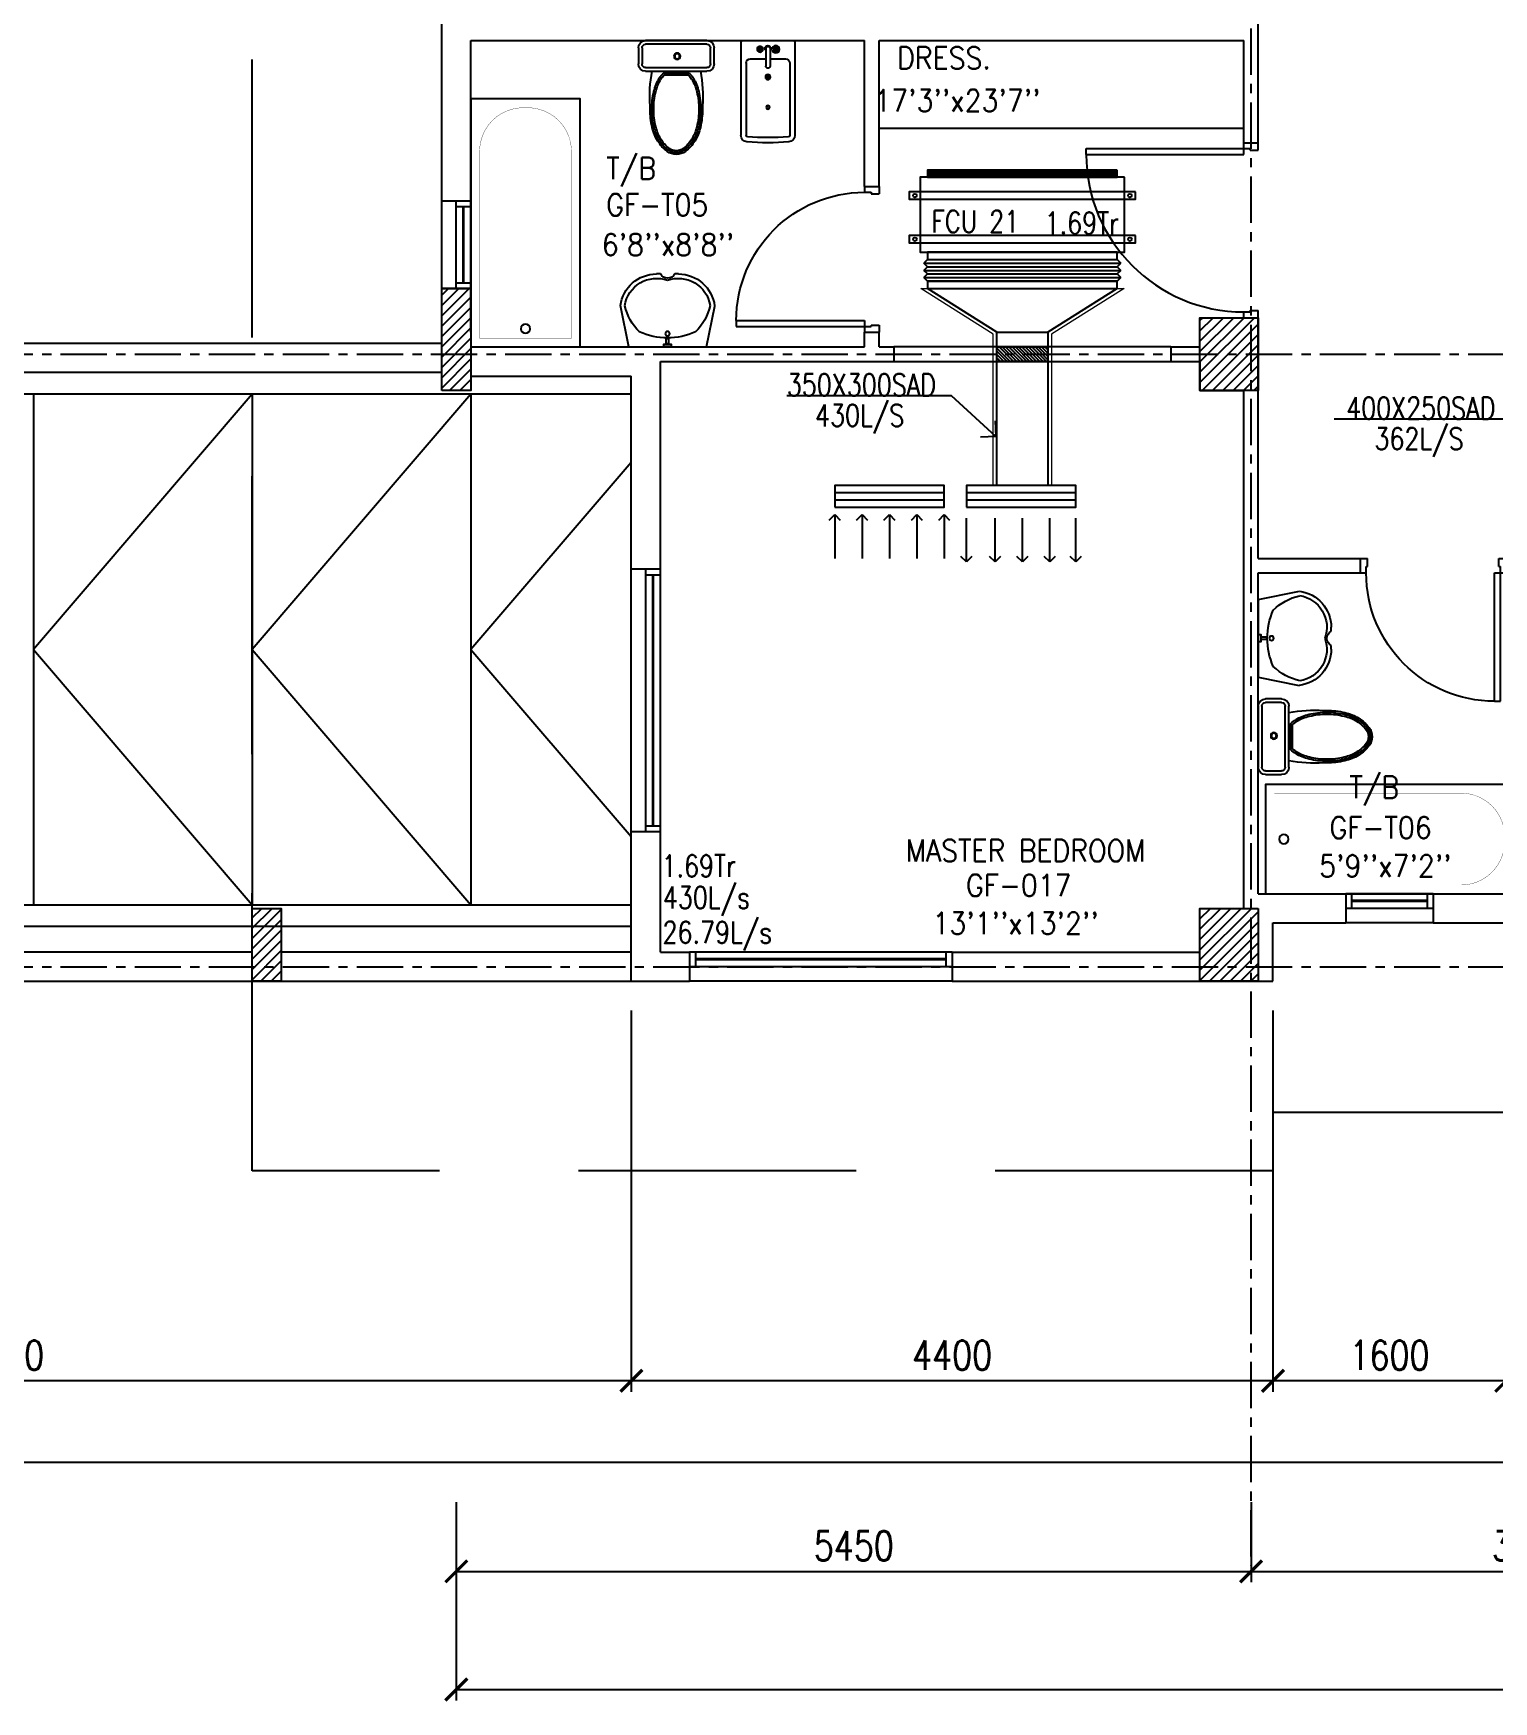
# Model space of a CAD drawing. Header units: millimetres. Extents: x -1288794 to 2153086, y -2701644 to -1335282.
# Drawn here: x 964963 to 974976, y -1514208 to -1502769 of the extents above; entities that cross this region are included whole.
import ezdxf

# ---------------------------------------------------------------- set-up
doc = ezdxf.new("R2010")
doc.units = ezdxf.units.MM
doc.header["$LTSCALE"] = 100
doc.header["$PDMODE"] = 34
doc.linetypes.add('CENTER', pattern=[50.8, 31.75, -6.35, 6.35, -6.35])
doc.linetypes.add('DASHED2', pattern=[9.525, 6.35, -3.175])
for name, color, linetype in [('A-ANNO-DIMS', 1, 'Continuous'), ('A-ANNO-TEXT', 8, 'Continuous'), ('A-AREA', 8, 'CENTER'), ('A-DOOR', 4, 'Continuous'), ('A-FLOR-OVHD', 4, 'DASHED2'), ('A-FLOR-PFIX', 8, 'Continuous'), ('A-FLOR-SPCL', 8, 'Continuous'), ('A-GLAZ', 5, 'Continuous'), ('A-GRID', 253, 'CENTER'), ('A-WALL-FULL', 8, 'Continuous'), ('AC-FD', 1, 'Continuous'), ('AC-SAD', 3, 'Continuous'), ('AC-SAD TEXT', 3, 'Continuous'), ('FCU-AC', 160, 'Continuous'), ('HATCH', 251, 'Continuous'), ('L-WALK', 8, 'Continuous'), ('RETURN GRILL RIGHT', 1, 'Continuous'), ('S-COL- HACT.', 9, 'Continuous'), ('S-COL.', 8, 'Continuous'), ('SUPPLY GRILL RIGHT', 3, 'Continuous')]:
    doc.layers.add(name, color=color, linetype=linetype)
doc.layers.add('INSULATION', color=1, linetype='Continuous', lineweight=5)
doc.styles.add('ROMANS', font='romans.shx', dxfattribs={"width": 0.8})
doc.styles.add('SIMPLEX', font='simplex.shx', dxfattribs={"width": 0.8})
doc.dimstyles.new('100 of DIM2', dxfattribs={"dimscale": 0, "dimtxt": 200, "dimasz": 150, "dimexe": 75, "dimexo": 200, "dimgap": 75, "dimtad": 1, "dimdec": 0, "dimrnd": 5, "dimzin": 0, "dimdsep": 46, "dimtxsty": 'ROMANS', "dimblk": 'ARCHTICK', "dimcen": 100, "dimclrd": 94, "dimclre": 94, "dimclrt": 2, "dimadec": 0, "dimazin": 0, "dimtfac": 1, "dimtdec": 0, "dimtofl": 0, "dimtmove": 2, "dimatfit": 3, "dimldrblk": 'OPEN90', "dimfxl": 75, "dimtolj": 1, "dimtzin": 0, "dimarcsym": 0})
pattern_1 = [(45, (2089817.725, -1109556.65), (-35.355339, 35.355339), [])]

# ---------------------------------------------------------------- blocks, each defined once
blk = doc.blocks.new('BIDET-1')
for p, q in [((175, 0), (-175, 0)), ((-185, -10), (-185, -649)), ((-39, -59), (-69, -59)), ((-54, -44), (-54, -74)), ((-15, -54), (-15, -174)), ((15, -54), (15, -174)), ((39, -59), (69, -59)), ((54, -44), (54, -74)), ((185, -10), (185, -649)), ((-150, -155), (-150, -649)), ((-15, -125), (-120, -125)), ((120, -125), (15, -125)), ((150, -155), (150, -649)), ((12, -250), (-12, -250)), ((-9, -259), (9, -241)), ((-9, -241), (9, -259)), ((0, -238), (0, -262))]:
    blk.add_line(p, q)
for centre, radius in [((-54, -59), 25), ((-54, -59), 20), ((-54, -59), 15.2), ((-54, -59), 10.2), ((54, -59), 20), ((54, -59), 15.2), ((54, -59), 10.2), ((0, -250), 17.5), ((0, -250), 12.5), ((0, -457), 12.5), ((0, -457), 10)]:
    blk.add_circle(centre, radius)
for centre, radius, start, end in [((-175, -10), 10, 90, 180), ((175, -10), 10, 0, 90), ((0, -54), 20, 318.5904, 221.4096), ((0, -54), 15, 0, 180), ((-120, -155), 30, 90, 180), ((0, -174), 15, 180, 0), ((120, -155), 30, 0, 90), ((-140, -649), 45, 180, 265.2062), ((-140, -649), 10, 180, 265.2062), ((0, 1020), 1685, 265.2062, 274.7938), ((140, -649), 10, 274.7938, 0), ((140, -649), 45, 274.7938, 0), ((0, 1020), 1720, 265.2062, 274.7938)]:
    blk.add_arc(centre, radius, start, end)
blk = doc.blocks.new('D-100-R1')
for p, q in [((-80, 980), (-80, 100)), ((-80, 980), (-40, 980)), ((-40, 980), (-40, 55)), ((-1000, 100), (-1000, 0)), ((-1000, 100), (-960, 100)), ((-960, 100), (-960, 55)), ((-960, 55), (-950, 55)), ((-950, 55), (-950, 0)), ((-80, 100), (0, 100)), ((-50, 55), (-50, 0)), ((-50, 55), (-40, 55)), ((-50, 0), (0, 0)), ((0, 100), (0, 0)), ((-1000, 0), (-950, 0))]:
    blk.add_line(p, q)
at = {"linetype": 'Continuous'}
blk.add_arc((-80, 100), 880, 90, 180, dxfattribs=at)
blk = doc.blocks.new('D-120-R1')
for p, q in [((-80, 1180), (-40, 1180)), ((-80, 1180), (-80, 100)), ((-40, 1180), (-40, 55)), ((-1200, 100), (-1160, 100)), ((-1200, 100), (-1200, 0)), ((-1160, 100), (-1160, 55)), ((-1160, 55), (-1150, 55)), ((-1150, 55), (-1150, 0)), ((-80, 100), (0, 100)), ((-50, 55), (-40, 55)), ((-50, 55), (-50, 0)), ((-50, 0), (0, 0)), ((0, 100), (0, 0)), ((-1200, 0), (-1150, 0))]:
    blk.add_line(p, q)
at = {"linetype": 'Continuous'}
blk.add_arc((-80, 100), 1080, 90, 180, dxfattribs=at)
blk = doc.blocks.new('WC-1')
for p, q in [((-210, 0), (210, 0)), ((-260, -160), (-260, -50)), ((-235, -160), (-235, -50)), ((-210, -25), (210, -25)), ((235, -50), (235, -160)), ((260, -50), (260, -160)), ((210, -185), (-210, -185)), ((210, -210), (-210, -210)), ((91, -223), (-91, -223)), ((86, -235), (-86, -235))]:
    blk.add_line(p, q)
for radius in [22.1, 17.1]:
    blk.add_circle((-6, -107), radius)
for centre, radius, start, end in [((-210, -50), 50, 90, 180), ((-210, -50), 25, 90, 180), ((210, -50), 50, 360, 90), ((210, -50), 25, 360, 90), ((-210, -160), 50, 180, 270), ((-210, -160), 25, 180, 270), ((722, -383), 904, 168.9529, 184.0632), ((69, -365), 214, 138.4152, 149.8586), ((-69, -365), 214, 30.1414, 41.5848), ((210, -160), 25, 270, 360), ((210, -160), 50, 270, 360), ((178, -428), 341, 149.8586, 166.4766), ((178, -428), 328, 149.8586, 166.4766), ((69, -365), 201, 139.9943, 149.8586), ((-69, -365), 201, 30.1414, 40.0057), ((-178, -428), 328, 13.5234, 30.1414), ((-178, -428), 341, 13.5234, 30.1414), ((352, -470), 532, 177.5541, 180), ((352, -470), 520, 166.4766, 180), ((352, -470), 507, 166.4766, 180), ((-352, -470), 507, 360, 13.5234), ((-352, -470), 520, 360, 13.5234), ((-352, -470), 532, 360, 2.4459), ((352, -470), 532, 180, 193.5234), ((352, -470), 520, 180, 193.5234), ((352, -470), 507, 180, 193.5234), ((-352, -470), 507, 346.4766, 360), ((-352, -470), 520, 346.4766, 360), ((-352, -470), 532, 346.4766, 360), ((178, -512), 353, 193.5234, 210.1414), ((178, -512), 341, 193.5234, 210.1414), ((178, -512), 328, 193.5234, 210.1414), ((69, -575), 214, 210.1414, 234.4972), ((69, -575), 201, 210.1414, 234.4972), ((-69, -575), 201, 305.5028, 329.8586), ((-69, -575), 214, 305.5028, 329.8586), ((-178, -512), 328, 329.8586, 346.4766), ((-178, -512), 341, 329.8586, 346.4766), ((-178, -512), 353, 329.8586, 346.4766), ((69, -575), 226, 210.1414, 234.4972), ((0, -672), 108, 234.4972, 270), ((0, -672), 95.9, 234.4972, 270), ((0, -672), 83.4, 234.4972, 270), ((0, -672), 83.4, 270, 305.5028), ((0, -672), 95.9, 270, 305.5028), ((0, -672), 108, 270, 305.5028), ((-69, -575), 226, 305.5028, 329.8586)]:
    blk.add_arc(centre, radius, start, end)
at = {"linetype": 'Continuous', "ltscale": 50}
blk.add_arc((-722, -383), 904, 355.9368, 11.0471, dxfattribs=at)
blk = doc.blocks.new('LAV-4')
for p, q in [((-266, 0), (-322, -283)), ((-266, 0), (268, 0)), ((268, 0), (324, -280)), ((-48, -500), (-75, -500)), ((75, -500), (50, -500))]:
    blk.add_line(p, q)
for points in [[(-25, 0), (-25, -18), (25, -18), (25, 0)], [(-9, -20), (-9, -57), (8, -57), (8, -20)]]:
    blk.add_lwpolyline(points, close=True)
blk.add_circle((0, -91), 15.4)
for centre, radius, start, end in [((74, -366), 375, 135.3333, 167.1432), ((0, -539), 477, 66.1261, 113.874), ((-74, -366), 375, 12.5199, 44.6667), ((-75, -250), 250, 187.6784, 270), ((-75, -250), 220, 188.5814, 289.9523), ((75, -250), 220, 250.0878, 350.8515), ((75, -250), 250, 270, 353.0121), ((1, -527), 55.9, 28.7827, 151.2173), ((50, -499), 0, 238.1883, 0)]:
    blk.add_arc(centre, radius, start, end)
blk = doc.blocks.new('BT-2')
blk.add_lwpolyline([(0, 750), (1700, 750), (1700, 0), (0, 0)], close=True)
at = {"const_width": 2}
blk.add_lwpolyline([(60, 690), (1340, 690, -0.414214), (1640, 390), (1640, 360, -0.414214), (1340, 60), (60, 60)], format="xyb", close=True, dxfattribs=at)
blk.add_circle((125, 375), 31.9)
blk = doc.blocks.new('W-180')
for p, q in [((1800, 100), (0, 100)), ((1800, 0), (0, 0)), ((40, 0), (40, 100)), ((1760, 100), (1760, 0))]:
    blk.add_line(p, q)
at = {"linetype": 'Continuous'}
for p, q in [((1760, 53), (40, 53)), ((1760, 47), (40, 47))]:
    blk.add_line(p, q, dxfattribs=at)
blk = doc.blocks.new('W-60')
for p, q in [((600, 100), (0, 100)), ((600, 0), (0, 0)), ((40, 0), (40, 100)), ((560, 100), (560, 0))]:
    blk.add_line(p, q)
at = {"linetype": 'Continuous'}
for p, q in [((560, 53), (40, 53)), ((560, 47), (40, 47))]:
    blk.add_line(p, q, dxfattribs=at)
blk = doc.blocks.new('_ArchTick')
at = {"color": 0, "linetype": 'ByBlock', "const_width": 0.15}
blk.add_lwpolyline([(-0.5, -0.5), (0.5, 0.5)], dxfattribs=at)
blk = doc.blocks.new('*D587')
at = {"layer": 'A-ANNO-DIMS', "color": 94, "lineweight": -2, "ltscale": 3, "transparency": 16777216}
for p, q in [((967863, -1512840), (967863, -1513390)), ((973313, -1512840), (973313, -1513390)), ((967863, -1513315), (973313, -1513315))]:
    blk.add_line(p, q, dxfattribs=at)
at = {"layer": 'Defpoints', "color": 0, "ltscale": 3, "transparency": 16777216}
for p in [(967863, -1512640), (973313, -1512640), (973313, -1513315)]:
    blk.add_point(p, dxfattribs=at)
at = {"layer": 'A-ANNO-DIMS', "color": 94, "lineweight": -2, "ltscale": 3, "transparency": 16777216, "xscale": 150, "yscale": 150, "zscale": 150, "rotation": 180}
blk.add_blockref('_ArchTick', (967863, -1513315), dxfattribs=at)
at = {"layer": 'A-ANNO-DIMS', "color": 94, "lineweight": -2, "ltscale": 3, "transparency": 16777216, "xscale": 150, "yscale": 150, "zscale": 150}
blk.add_blockref('_ArchTick', (973313, -1513315), dxfattribs=at)
at = {"layer": 'A-ANNO-DIMS', "color": 2, "ltscale": 3, "transparency": 16777216, "insert": (970588, -1513140), "char_height": 200, "attachment_point": 5, "style": 'ROMANS'}
blk.add_mtext('\\A1;5450', dxfattribs=at)
blk = doc.blocks.new('_Open90')
at = {"color": 0, "linetype": 'ByBlock', "lineweight": -2}
for p, q in [((0, 0), (-1, 0)), ((-0.5, 0.5), (0, 0)), ((0, 0), (-0.5, -0.5))]:
    blk.add_line(p, q, dxfattribs=at)
blk = doc.blocks.new('*D588')
at = {"layer": 'A-ANNO-DIMS', "color": 94, "lineweight": -2, "ltscale": 3, "transparency": 16777216}
for p, q in [((973313, -1512840), (973313, -1513390)), ((977163, -1513115), (977163, -1513240)), ((973313, -1513315), (977163, -1513315))]:
    blk.add_line(p, q, dxfattribs=at)
at = {"layer": 'Defpoints', "color": 0, "ltscale": 3, "transparency": 16777216}
for p in [(973313, -1512640), (977163, -1513315), (977163, -1513315)]:
    blk.add_point(p, dxfattribs=at)
at = {"layer": 'A-ANNO-DIMS', "color": 94, "lineweight": -2, "ltscale": 3, "transparency": 16777216, "xscale": 150, "yscale": 150, "zscale": 150, "rotation": 180}
blk.add_blockref('_ArchTick', (973313, -1513315), dxfattribs=at)
at = {"layer": 'A-ANNO-DIMS', "color": 94, "lineweight": -2, "ltscale": 3, "transparency": 16777216, "xscale": 150, "yscale": 150, "zscale": 150}
blk.add_blockref('_ArchTick', (977163, -1513315), dxfattribs=at)
at = {"layer": 'A-ANNO-DIMS', "color": 2, "ltscale": 3, "transparency": 16777216, "insert": (975238, -1513140), "char_height": 200, "attachment_point": 5, "style": 'ROMANS'}
blk.add_mtext('\\A1;3850', dxfattribs=at)
blk = doc.blocks.new('*D592')
at = {"layer": 'A-ANNO-DIMS', "color": 94, "lineweight": -2, "ltscale": 3, "transparency": 16777216}
for p, q in [((967863, -1512975), (967863, -1514200)), ((993363, -1512975), (993363, -1514200)), ((967863, -1514125), (993363, -1514125))]:
    blk.add_line(p, q, dxfattribs=at)
at = {"layer": 'Defpoints', "color": 0, "ltscale": 3, "transparency": 16777216}
for p in [(967863, -1512775), (993363, -1512775), (993363, -1514125)]:
    blk.add_point(p, dxfattribs=at)
at = {"layer": 'A-ANNO-DIMS', "color": 94, "lineweight": -2, "ltscale": 3, "transparency": 16777216, "xscale": 150, "yscale": 150, "zscale": 150, "rotation": 180}
blk.add_blockref('_ArchTick', (967863, -1514125), dxfattribs=at)
at = {"layer": 'A-ANNO-DIMS', "color": 94, "lineweight": -2, "ltscale": 3, "transparency": 16777216, "xscale": 150, "yscale": 150, "zscale": 150}
blk.add_blockref('_ArchTick', (993363, -1514125), dxfattribs=at)
at = {"layer": 'A-ANNO-DIMS', "color": 2, "ltscale": 3, "transparency": 16777216, "insert": (980613, -1513950), "char_height": 200, "attachment_point": 5, "style": 'ROMANS'}
blk.add_mtext('\\A1;25500', dxfattribs=at)
blk = doc.blocks.new('*D596')
at = {"layer": 'A-ANNO-DIMS', "color": 94, "linetype": 'Continuous', "lineweight": -2, "ltscale": 3, "transparency": 16777216}
for p, q in [((973463, -1509469), (973463, -1512083)), ((975063, -1509469), (975063, -1512083)), ((975063, -1512008), (973463, -1512008))]:
    blk.add_line(p, q, dxfattribs=at)
at = {"layer": 'Defpoints', "color": 0, "linetype": 'Continuous', "ltscale": 3, "transparency": 16777216}
for p in [(973463, -1509269), (975063, -1509269), (973463, -1512008)]:
    blk.add_point(p, dxfattribs=at)
at = {"layer": 'A-ANNO-DIMS', "color": 94, "linetype": 'Continuous', "lineweight": -2, "ltscale": 3, "transparency": 16777216, "xscale": 150, "yscale": 150, "zscale": 150, "rotation": 180}
blk.add_blockref('_ArchTick', (973463, -1512008), dxfattribs=at)
at = {"layer": 'A-ANNO-DIMS', "color": 94, "linetype": 'Continuous', "lineweight": -2, "ltscale": 3, "transparency": 16777216, "xscale": 150, "yscale": 150, "zscale": 150}
blk.add_blockref('_ArchTick', (975063, -1512008), dxfattribs=at)
at = {"layer": 'A-ANNO-DIMS', "color": 2, "linetype": 'Continuous', "ltscale": 3, "transparency": 16777216, "insert": (974263, -1511833), "char_height": 200, "attachment_point": 5, "style": 'ROMANS'}
blk.add_mtext('\\A1;1600', dxfattribs=at)
blk = doc.blocks.new('*D597')
at = {"layer": 'A-ANNO-DIMS', "color": 94, "linetype": 'Continuous', "lineweight": -2, "ltscale": 3, "transparency": 16777216}
for p, q in [((969063, -1509469), (969063, -1512083)), ((973463, -1509469), (973463, -1512083)), ((973463, -1512008), (969063, -1512008))]:
    blk.add_line(p, q, dxfattribs=at)
at = {"layer": 'Defpoints', "color": 0, "linetype": 'Continuous', "ltscale": 3, "transparency": 16777216}
for p in [(969063, -1509269), (973463, -1509269), (969063, -1512008)]:
    blk.add_point(p, dxfattribs=at)
at = {"layer": 'A-ANNO-DIMS', "color": 94, "linetype": 'Continuous', "lineweight": -2, "ltscale": 3, "transparency": 16777216, "xscale": 150, "yscale": 150, "zscale": 150, "rotation": 180}
blk.add_blockref('_ArchTick', (969063, -1512008), dxfattribs=at)
at = {"layer": 'A-ANNO-DIMS', "color": 94, "linetype": 'Continuous', "lineweight": -2, "ltscale": 3, "transparency": 16777216, "xscale": 150, "yscale": 150, "zscale": 150}
blk.add_blockref('_ArchTick', (973463, -1512008), dxfattribs=at)
at = {"layer": 'A-ANNO-DIMS', "color": 2, "linetype": 'Continuous', "ltscale": 3, "transparency": 16777216, "insert": (971263, -1511833), "char_height": 200, "attachment_point": 5, "style": 'ROMANS'}
blk.add_mtext('\\A1;4400', dxfattribs=at)
blk = doc.blocks.new('*D598')
at = {"layer": 'A-ANNO-DIMS', "color": 94, "linetype": 'Continuous', "lineweight": -2, "ltscale": 3, "transparency": 16777216}
for p, q in [((960463, -1509469), (960463, -1512083)), ((969063, -1509469), (969063, -1512083)), ((969063, -1512008), (960463, -1512008))]:
    blk.add_line(p, q, dxfattribs=at)
at = {"layer": 'Defpoints', "color": 0, "linetype": 'Continuous', "ltscale": 3, "transparency": 16777216}
for p in [(960463, -1509269), (969063, -1509269), (960463, -1512008)]:
    blk.add_point(p, dxfattribs=at)
at = {"layer": 'A-ANNO-DIMS', "color": 94, "linetype": 'Continuous', "lineweight": -2, "ltscale": 3, "transparency": 16777216, "xscale": 150, "yscale": 150, "zscale": 150, "rotation": 180}
blk.add_blockref('_ArchTick', (960463, -1512008), dxfattribs=at)
at = {"layer": 'A-ANNO-DIMS', "color": 94, "linetype": 'Continuous', "lineweight": -2, "ltscale": 3, "transparency": 16777216, "xscale": 150, "yscale": 150, "zscale": 150}
blk.add_blockref('_ArchTick', (969063, -1512008), dxfattribs=at)
at = {"layer": 'A-ANNO-DIMS', "color": 2, "linetype": 'Continuous', "ltscale": 3, "transparency": 16777216, "insert": (964763, -1511833), "char_height": 200, "attachment_point": 5, "style": 'ROMANS'}
blk.add_mtext('\\A1;8600', dxfattribs=at)
blk = doc.blocks.new('fcu 2 tr')
h = blk.add_hatch()
h.set_pattern_fill('NET', color=3)
h.paths.add_polyline_path([(80954, -1588493), (79654, -1588493), (79654, -1588543), (80954, -1588543)])
at = {"layer": 'FCU-AC'}
for p, q in [((79654, -1587780), (79629, -1587805)), ((80979, -1587805), (79629, -1587805)), ((79654, -1587830), (79629, -1587805)), ((79654, -1587830), (79629, -1587855)), ((80954, -1587780), (79654, -1587780)), ((80954, -1587830), (79654, -1587830)), ((80954, -1587830), (79654, -1587830)), ((80954, -1587780), (80979, -1587805)), ((80954, -1587830), (80979, -1587805)), ((80954, -1587830), (80979, -1587855)), ((80979, -1587855), (79629, -1587855)), ((79654, -1587880), (79629, -1587855)), ((79654, -1587880), (79629, -1587905)), ((80979, -1587905), (79629, -1587905)), ((79654, -1587930), (79629, -1587905)), ((80954, -1587880), (79654, -1587880)), ((80954, -1587880), (79654, -1587880)), ((80954, -1587880), (80979, -1587855)), ((80954, -1587880), (80979, -1587905)), ((80954, -1587930), (80979, -1587905))]:
    blk.add_line(p, q, dxfattribs=at)
at = {"layer": 'FCU-AC', "color": 1}
for p, q in [((80954, -1587730), (79654, -1587730)), ((79654, -1587730), (79654, -1587780)), ((79654, -1587780), (80954, -1587780)), ((80954, -1587780), (80954, -1587730)), ((80954, -1587930), (79654, -1587930)), ((79654, -1587930), (79654, -1587980)), ((80954, -1587980), (80954, -1587930)), ((79654, -1587980), (80954, -1587980))]:
    blk.add_line(p, q, dxfattribs=at)
at = {"layer": 'FCU-AC', "color": 6}
for points in [[(79529, -1588093), (81079, -1588093), (81079, -1588043), (79529, -1588043)], [(79529, -1588393), (81079, -1588393), (81079, -1588343), (79529, -1588343)]]:
    blk.add_lwpolyline(points, close=True, dxfattribs=at)
at = {"layer": 'FCU-AC'}
blk.add_lwpolyline([(79604, -1588493), (81004, -1588493), (81004, -1587980), (79604, -1587980)], close=True, dxfattribs=at)
at = {"layer": 'FCU-AC', "color": 3}
blk.add_lwpolyline([(79654, -1588543), (80954, -1588543), (80954, -1588493), (79654, -1588493)], close=True, dxfattribs=at)
at = {"layer": 'FCU-AC', "color": 6}
for centre in [(79566, -1588068), (81041, -1588068), (79566, -1588368), (81041, -1588368)]:
    blk.add_circle(centre, 12.5, dxfattribs=at)
blk = doc.blocks.new('SUPPLY GRILL RIGHT')
at = {"layer": 'SUPPLY GRILL RIGHT'}
for p, q in [((375, 25), (-375, 25)), ((375, -25), (375, 25)), ((375, -25), (-375, -25)), ((375, -75), (375, -25))]:
    blk.add_line(p, q, dxfattribs=at)
blk.add_lwpolyline([(-375, -75), (375, -75), (375, 75), (-375, 75)], close=True, dxfattribs=at)
for points in [[(-375, -450), (-375, -150)], [(-178.5, -450), (-178.5, -150)], [(9, -450), (9, -150)], [(196.5, -450), (196.5, -150)], [(375, -450), (375, -150)]]:
    blk.add_leader(points, dimstyle='100 of DIM2', override={"dimscale": 1, "dimasz": 75, "dimtad": 0, "dimclrd": 0, "dimfxl": 0.2}, dxfattribs=at)
blk = doc.blocks.new('RETURN GRILL RIGHT')
at = {"layer": 'RETURN GRILL RIGHT'}
for p, q in [((375, 25), (-375, 25)), ((375, -25), (-375, -25))]:
    blk.add_line(p, q, dxfattribs=at)
blk.add_lwpolyline([(-375, -75), (375, -75), (375, 75), (-375, 75)], close=True, dxfattribs=at)
for points in [[(-375, -125), (-375, -425)], [(-187.5, -125), (-187.5, -425)], [(0, -125), (0, -425)], [(187.5, -125), (187.5, -425)], [(375, -125), (375, -425)]]:
    blk.add_leader(points, dimstyle='100 of DIM2', override={"dimscale": 1, "dimasz": 75, "dimtad": 0, "dimclrd": 0, "dimfxl": 0.2}, dxfattribs=at)

msp = doc.modelspace()

# ---------------------------------------------------------------- hatches: boundary and pattern name
at = {"layer": 'AC-FD', "linetype": 'ByBlock'}
h = msp.add_hatch(dxfattribs=at)
h.set_pattern_fill('ANSI31', color=256, scale=5, angle=90, style=0)
h.set_pattern_definition([(135, (-619865.198, -1566958.634), (-11.22532015, -11.22532015), [])])
h.paths.add_polyline_path([(971919.9, -1505018.7), (971919.9, -1504918.7), (971569.9, -1504918.6), (971569.9, -1505018.6)])
at = {"layer": 'S-COL- HACT.', "linetype": 'Continuous', "ltscale": 3}
h = msp.add_hatch(dxfattribs=at)
h.set_pattern_fill('ANSI31', color=256, scale=400, style=0)
h.set_pattern_definition(pattern_1)
h.paths.add_polyline_path([(967762.5, -1505218.6), (967762.5, -1504518.6), (967962.5, -1504518.6), (967962.5, -1505218.6)])
h = msp.add_hatch(dxfattribs=at)
h.set_pattern_fill('ANSI31', color=256, scale=400, style=0)
h.set_pattern_definition(pattern_1)
h.paths.add_polyline_path([(973362.5, -1504718.6), (973362.5, -1505218.6), (972962.5, -1505218.6), (972962.5, -1504718.6)])
h = msp.add_hatch(dxfattribs=at)
h.set_pattern_fill('ANSI31', color=256, scale=400, style=0)
h.set_pattern_definition(pattern_1)
h.paths.add_polyline_path([(966662.5, -1508768.6), (966662.5, -1509268.6), (966462.5, -1509268.6), (966462.5, -1508768.6)])
h = msp.add_hatch(dxfattribs=at)
h.set_pattern_fill('ANSI31', color=256, scale=400, style=0)
h.set_pattern_definition(pattern_1)
h.paths.add_polyline_path([(973362.5, -1508768.6), (973362.5, -1509268.6), (972962.5, -1509268.6), (972962.5, -1508768.6)])

# ---------------------------------------------------------------- linework, layer by layer
at = {"layer": 'A-AREA', "linetype": 'Continuous', "ltscale": 3}
for p, q in [((960462.5, -1504893.6), (967762.5, -1504893.6)), ((967762.5, -1505093.6), (960462.5, -1505093.6)), ((966462.5, -1509068.6), (960462.5, -1509068.6)), ((969062.5, -1509068.6), (966662.5, -1509068.6)), ((960462.5, -1509268.6), (969062.5, -1509268.6))]:
    msp.add_line(p, q, dxfattribs=at)
at = {"layer": 'A-AREA', "ltscale": 15}
msp.add_line((995562.5, -1512568.6), (960462.5, -1512568.6), dxfattribs=at)
at = {"layer": 'A-FLOR-OVHD', "linetype": 'Continuous', "ltscale": 3}
for p, q in [((972762.5, -1504918.6), (970862.5, -1504918.6)), ((970862.5, -1505018.6), (972762.5, -1505018.6))]:
    msp.add_line(p, q, dxfattribs=at)
at = {"layer": 'A-FLOR-OVHD', "ltscale": 3}
msp.add_lwpolyline([(993462.5, -1509268.6), (993462.5, -1510568.6), (980662.5, -1510568.6), (980662.5, -1509268.6), (979362.5, -1509268.6), (979362.5, -1510568.6), (975062.5, -1510568.6), (975062.5, -1510168.6), (973462.5, -1510168.6), (973462.5, -1510568.6), (966462.5, -1510568.6), (966462.5, -1500918.6), (965462.5, -1500918.6), (965462.5, -1496418.6)], dxfattribs=at)
msp.add_lwpolyline([(993462.5, -1509268.6), (993462.5, -1510568.6), (980662.5, -1510568.6), (980662.5, -1509268.6), (979362.5, -1509268.6), (979362.5, -1510568.6), (975062.5, -1510568.6), (975062.5, -1510168.6), (973462.5, -1510168.6), (973462.5, -1510568.6), (966462.5, -1510568.6), (966462.5, -1500918.6), (965462.5, -1500918.6), (965462.5, -1496418.6)], dxfattribs=at)
at = {"layer": 'A-FLOR-SPCL', "ltscale": 3}
msp.add_line((970762.5, -1503418.6), (973262.5, -1503418.6), dxfattribs=at)
at = {"layer": 'A-GLAZ', "ltscale": 3}
for p, q in [((967762.5, -1504518.6), (967762.5, -1503918.6)), ((969062.5, -1508243.6), (969062.5, -1506443.6)), ((974562.5, -1508868.6), (973962.5, -1508868.6)), ((971262.5, -1509268.6), (969462.5, -1509268.6))]:
    msp.add_line(p, q, dxfattribs=at)
at = {"layer": 'A-GRID', "ltscale": 0.1}
for p, q in [((973312.5, -1465142.6), (973312.5, -1513277)), ((956005.3, -1504968.6), (999544.9, -1504968.6)), ((956005.3, -1509168.6), (999544.9, -1509168.6))]:
    msp.add_line(p, q, dxfattribs=at)
at = {"layer": 'A-WALL-FULL', "ltscale": 3}
for p, q in [((967762.5, -1502918.6), (967762.5, -1501668.6)), ((973362.5, -1503518.6), (973362.5, -1501608.6)), ((967962.5, -1502818.6), (970662.5, -1502818.6)), ((967962.5, -1503918.6), (967962.5, -1502818.6)), ((970662.5, -1503818.6), (970662.5, -1502818.6)), ((970762.5, -1503818.6), (970762.5, -1502818.6)), ((970762.5, -1502818.6), (973262.5, -1502818.6)), ((973262.5, -1503518.6), (973262.5, -1502818.6)), ((967762.5, -1502918.6), (967762.5, -1502918.6)), ((967762.5, -1503918.6), (967762.5, -1502918.6)), ((973262.5, -1503518.6), (973362.5, -1503518.6)), ((970662.5, -1503818.6), (970762.5, -1503818.6)), ((967962.5, -1503918.6), (967762.5, -1503918.6)), ((967962.5, -1504518.6), (967762.5, -1504518.6)), ((967762.5, -1505218.6), (967762.5, -1504518.6)), ((967962.5, -1504818.6), (967962.5, -1504518.6)), ((967962.5, -1504818.6), (967962.5, -1504518.6)), ((973262.5, -1504718.6), (973362.5, -1504718.6)), ((973362.5, -1506368.6), (973362.5, -1504718.6)), ((970662.5, -1504818.6), (970762.5, -1504818.6)), ((970662.5, -1504918.6), (970662.5, -1504818.6)), ((970762.5, -1504918.6), (970762.5, -1504818.6)), ((967962.5, -1504918.6), (970662.5, -1504918.6)), ((969262.5, -1505018.6), (970862.5, -1505018.6)), ((969262.5, -1506443.6), (969262.5, -1505018.6)), ((970762.5, -1504918.6), (970862.5, -1504918.6)), ((970862.5, -1504918.6), (970862.5, -1505018.6)), ((972762.5, -1504918.6), (972962.5, -1504918.6)), ((972762.5, -1504918.6), (972762.5, -1505018.6)), ((972762.5, -1505018.6), (972962.5, -1505018.6)), ((967962.5, -1505118.6), (969062.5, -1505118.6)), ((967962.5, -1505118.6), (967962.5, -1505218.6)), ((969062.5, -1506443.6), (969062.5, -1505118.6)), ((967962.5, -1505218.6), (967762.5, -1505218.6)), ((973262.5, -1508768.6), (973262.5, -1505218.6)), ((973362.5, -1506368.6), (974062.5, -1506368.6)), ((974062.5, -1506468.6), (974062.5, -1506368.6)), ((969262.5, -1506443.6), (969062.5, -1506443.6)), ((973362.5, -1506468.6), (974062.5, -1506468.6)), ((973362.5, -1508668.6), (973362.5, -1506468.6)), ((969062.5, -1509268.6), (969062.5, -1508243.6)), ((969262.5, -1508243.6), (969062.5, -1508243.6)), ((969262.5, -1509068.6), (969262.5, -1508243.6)), ((973362.5, -1508668.6), (973962.5, -1508668.6)), ((973962.5, -1508668.6), (973962.5, -1508868.6)), ((974562.5, -1508668.6), (975162.5, -1508668.6)), ((974562.5, -1508668.6), (974562.5, -1508868.6)), ((973462.5, -1509268.6), (973462.5, -1508868.6)), ((973462.5, -1508868.6), (973962.5, -1508868.6)), ((974562.5, -1508868.6), (975062.5, -1508868.6)), ((969262.5, -1509068.6), (969462.5, -1509068.6)), ((969462.5, -1509068.6), (969462.5, -1509268.6)), ((971262.5, -1509068.6), (972962.5, -1509068.6)), ((971262.5, -1509068.6), (971262.5, -1509268.6)), ((969062.5, -1509268.6), (969462.5, -1509268.6)), ((971262.5, -1509268.6), (973462.5, -1509268.6))]:
    msp.add_line(p, q, dxfattribs=at)
at = {"layer": 'A-WALL-FULL', "linetype": 'Continuous', "ltscale": 3}
for p, q in [((972962.5, -1504918.6), (972962.5, -1504718.6)), ((972962.5, -1504718.6), (973362.5, -1504718.6)), ((972962.5, -1505018.6), (972962.5, -1505218.6)), ((972962.5, -1505218.6), (973262.5, -1505218.6)), ((972962.5, -1509068.6), (972962.5, -1508768.6)), ((972962.5, -1508768.6), (973262.5, -1508768.6))]:
    msp.add_line(p, q, dxfattribs=at)
msp.add_lwpolyline([(966462.5, -1508768.6), (966662.5, -1508768.6), (966662.5, -1509268.6), (966462.5, -1509268.6)], close=True, dxfattribs=at)
at = {"layer": 'AC-FD', "linetype": 'ByBlock'}
msp.add_lwpolyline([(971569.9, -1505018.6), (971569.9, -1504918.6), (971919.9, -1504918.7), (971919.9, -1505018.7)], close=True, dxfattribs=at)
at = {"layer": 'AC-SAD'}
for p, q in [((971569.9, -1504818.6), (971094.9, -1504518.6)), ((972394.9, -1504518.6), (971919.9, -1504818.6)), ((971569.9, -1504818.6), (971919.9, -1504818.6)), ((971569.9, -1505868.6), (971569.9, -1504818.6)), ((971919.9, -1504818.6), (971919.9, -1505868.6))]:
    msp.add_line(p, q, dxfattribs=at)
at = {"layer": 'HATCH', "ltscale": 3}
for p, q in [((964962.5, -1505243.6), (964962.5, -1508743.6)), ((966462.5, -1505243.6), (966462.5, -1508743.6)), ((967962.5, -1505243.6), (967962.5, -1508743.6))]:
    msp.add_line(p, q, dxfattribs=at)
for points in [[(966462.5, -1505243.6), (964962.5, -1506993.6), (966462.5, -1508743.6)], [(967962.5, -1505243.6), (966462.5, -1506993.6), (967962.5, -1508743.6)], [(969062.5, -1505710.3), (967962.5, -1506993.6), (969062.5, -1508277)]]:
    msp.add_lwpolyline(points, dxfattribs=at)
at = {"layer": 'INSULATION'}
for p, q in [((971048, -1504518.6), (971094.9, -1504518.6)), ((971544.9, -1504832.4), (971048, -1504518.6)), ((972441.7, -1504518.6), (971944.9, -1504832.4)), ((972394.9, -1504518.6), (972441.7, -1504518.6)), ((971544.9, -1505868.6), (971544.9, -1504832.4)), ((971944.9, -1504832.4), (971944.9, -1505868.6))]:
    msp.add_line(p, q, dxfattribs=at)
at = {"layer": 'L-WALK', "ltscale": 3}
for p, q in [((967762.5, -1505093.6), (959462.5, -1505093.6)), ((969062.5, -1505243.6), (959462.5, -1505243.6)), ((962942.9, -1508743.6), (969062.5, -1508743.6)), ((969062.5, -1508893.6), (959462.5, -1508893.6))]:
    msp.add_line(p, q, dxfattribs=at)
at = {"layer": 'S-COL.', "linetype": 'Continuous', "ltscale": 3}
for points in [[(967762.5, -1505218.6), (967762.5, -1504518.6), (967962.5, -1504518.6), (967962.5, -1505218.6)], [(973362.5, -1504718.6), (973362.5, -1505218.6), (972962.5, -1505218.6), (972962.5, -1504718.6)], [(973362.5, -1504718.6), (973362.5, -1505218.6), (972962.5, -1505218.6), (972962.5, -1504718.6)], [(973362.5, -1504718.6), (973362.5, -1505218.6), (972962.5, -1505218.6), (972962.5, -1504718.6)], [(966662.5, -1508768.6), (966662.5, -1509268.6), (966462.5, -1509268.6), (966462.5, -1508768.6)], [(973362.5, -1508768.6), (973362.5, -1509268.6), (972962.5, -1509268.6), (972962.5, -1508768.6)]]:
    msp.add_lwpolyline(points, close=True, dxfattribs=at)

# ---------------------------------------------------------------- block references
at = {"layer": 'A-DOOR', "ltscale": 3, "rotation": 90}
msp.add_blockref('D-120-R1', (973362.5, -1503518.6), dxfattribs=at)
at = {"layer": 'A-DOOR', "ltscale": 3, "xscale": -1}
for p, rotation in [((970762.5, -1504818.6), 90), ((975062.5, -1506368.6), 180)]:
    msp.add_blockref('D-100-R1', p, dxfattribs=dict(at, rotation=rotation))
at = {"layer": 'A-FLOR-PFIX', "ltscale": 3, "xscale": -1}
for name, p in [('WC-1', (969371.4, -1502818.6)), ('BIDET-1', (969999.6, -1502818.6))]:
    msp.add_blockref(name, p, dxfattribs=at)
for name, p, rotation in [('BT-2', (967962.5, -1504918.6), 270), ('LAV-4', (969310.9, -1504918.6), 180), ('LAV-4', (973362.5, -1506916.5), 90), ('WC-1', (973362.5, -1507591.6), 90), ('BT-2', (973412.5, -1507918.6), 180)]:
    msp.add_blockref(name, p, dxfattribs=dict(at, rotation=rotation))
at = {"layer": 'A-GLAZ', "ltscale": 3, "xscale": -1}
for name, p, rotation in [('W-60', (967962.5, -1503918.6), 90), ('W-180', (969262.5, -1506443.6), 90), ('W-60', (973962.5, -1508668.6), 180), ('W-180', (969462.5, -1509068.6), 180)]:
    msp.add_blockref(name, p, dxfattribs=dict(at, rotation=rotation))
at = {"layer": 'FCU-AC', "rotation": 180}
msp.add_blockref('fcu 2 tr', (1052048.4, -3092248.6), dxfattribs=at)
at = {"layer": 'RETURN GRILL RIGHT'}
msp.add_blockref('RETURN GRILL RIGHT', (970833.3, -1505943.6), dxfattribs=at)
at = {"layer": 'SUPPLY GRILL RIGHT'}
msp.add_blockref('SUPPLY GRILL RIGHT', (971735.9, -1505943.6), dxfattribs=at)

# ---------------------------------------------------------------- texts
at = {"layer": 'A-ANNO-TEXT', "style": 'ROMANS', "width": 0.9}
for s, p in [('DRESS.', (970886.3, -1503012)), ("17'3''x23'7''", (970729.7, -1503304.2)), ('T/B', (968891.3, -1503768.8)), ('GF-T05', (968891.3, -1504019.3)), ("6'8''x8'8''", (968860.6, -1504292.6)), ('T/B', (973987.2, -1508013.1)), ('GF-T06', (973851.5, -1508290.7)), ('MASTER BEDROOM', (970945.3, -1508447.5)), ("5'9''x7'2''", (973780.3, -1508552.7)), ('GF-017', (971358.5, -1508685.7)), ("13'1''x13'2''", (971128.6, -1508945.9))]:
    msp.add_text(s, height=150, dxfattribs=at).set_placement(p)
at = {"layer": 'AC-SAD TEXT', "style": 'SIMPLEX', "width": 0.8}
for s, p in [('FCU 21', (971121.2, -1504133.4)), ('1.69Tr', (971897.3, -1504144.5)), ('350X300SAD', (970129.4, -1505254)), ('430L/S', (970322.8, -1505463.4)), ('400X250SAD', (973965.2, -1505413.3)), ('362L/S', (974158.6, -1505622.7)), ('1.69Tr', (969270.3, -1508552.8)), ('430L/s', (969279.7, -1508769)), ('26.79L/s', (969277.3, -1509008.2))]:
    msp.add_text(s, height=150, dxfattribs=at).set_placement(p)

# ---------------------------------------------------------------- dimensions: what is measured, and where the dimension line sits
at = {"layer": 'A-ANNO-DIMS', "linetype": 'Continuous', "ltscale": 3}
for base, p1, p2, picture, middle in [((960462.5, -1512007.6), (969062.5, -1509268.6), (960462.5, -1509268.6), '*D598', (964762.5, -1511832.6)), ((969062.5, -1512007.6), (973462.5, -1509268.6), (969062.5, -1509268.6), '*D597', (971262.5, -1511832.6)), ((973462.5, -1512007.6), (975062.5, -1509268.6), (973462.5, -1509268.6), '*D596', (974262.5, -1511832.6))]:
    dim = msp.add_linear_dim(base=base, p1=p1, p2=p2, dimstyle='100 of DIM2', override={"dimscale": 1}, dxfattribs=at)
    dim.commit()
    dim.dimension.update_dxf_attribs({"geometry": picture, "text_midpoint": middle})
at = {"layer": 'A-ANNO-DIMS', "ltscale": 3}
for base, p1, p2, picture, middle in [((973312.5, -1513315.3), (967862.5, -1512640), (973312.5, -1512640), '*D587', (970587.5, -1513140.3)), ((977162.5, -1513315.3), (973312.5, -1512640), (977162.5, -1513315.3), '*D588', (975237.5, -1513140.3)), ((993362.5, -1514125.5), (967862.5, -1512774.8), (993362.5, -1512774.8), '*D592', (980612.5, -1513950.5))]:
    dim = msp.add_linear_dim(base=base, p1=p1, p2=p2, dimstyle='100 of DIM2', override={"dimscale": 1}, dxfattribs=at)
    dim.commit()
    dim.dimension.update_dxf_attribs({"geometry": picture, "text_midpoint": middle})

# ---------------------------------------------------------------- leaders
at = {"layer": 'AC-SAD TEXT'}
for points in [[(971563.4, -1505532.6), (971258.2, -1505254), (970129.4, -1505254)], [(975406.6, -1505691.9), (975101.4, -1505413.3), (973883.4, -1505413.3)]]:
    msp.add_leader(points, dimstyle='100 of DIM2', override={"dimscale": 1, "dimtad": 0, "dimfxl": 0.2}, dxfattribs=at)

doc.saveas('drawing.dxf')
